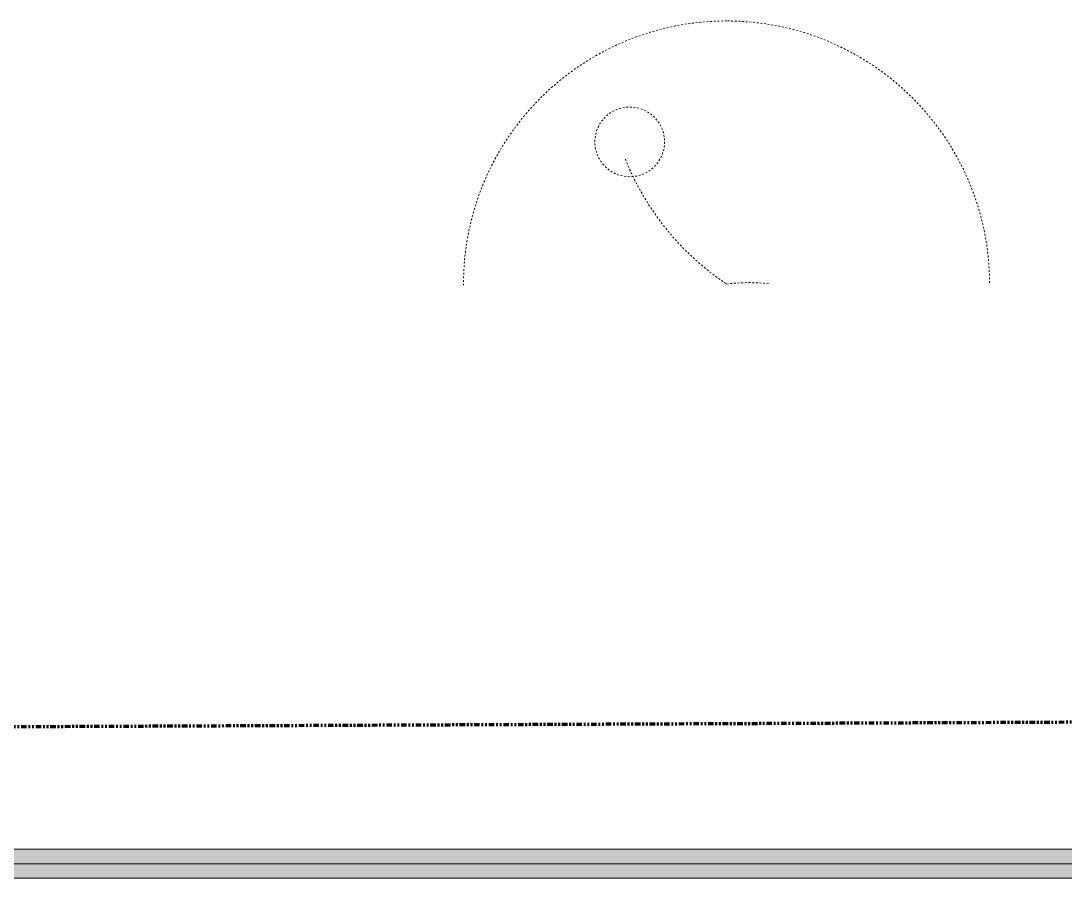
# Model space of a CAD drawing. Header units: inches. Extents: x 9391 to 11530, y 1186 to 2858.
# Drawn here: x 10656.7 to 10728.1, y 2603.6 to 2662.2 of the extents above; entities that cross this region are included whole.
import ezdxf

# ---------------------------------------------------------------- set-up
doc = ezdxf.new("R2010")
doc.units = ezdxf.units.IN
doc.header["$MEASUREMENT"] = 0
doc.linetypes.add('Dash', pattern=[0.25, 0.125, -0.125])
doc.linetypes.add('Double Dash 3_8_', pattern=[1, 0.375, -0.125, 0.125, -0.125, 0.125, -0.125])
for name, color, linetype, lineweight in [('A-DETL-GENF-2', 253, 'Continuous', 9), ('A-DETL-GENF-HDLN', 1, 'Dash', 9), ('A-FLOR-HRAL', 11, 'Continuous', 9), ('C-PROP-LINE', 91, 'Double Dash 3_8_', 211)]:
    doc.layers.add(name, color=color, linetype=linetype, lineweight=lineweight)

# ---------------------------------------------------------------- blocks, each defined once
blk = doc.blocks.new('lupin 26755 - lupin 26755-V151-FLOOR PLAN - ROOF')
at = {"layer": 'A-DETL-GENF-HDLN'}
blk.add_circle((9.724, 6.624), 2.385, dxfattribs=at)
for centre, radius, start, end in [((0, 0), 18, 360, 90.25125), ((15.364, -10.234), 18.46, 111.6663, 146.3337), ((-12.131, -1.52), 12.226, 353.62499, 7.1395), ((0, 0), 18, 270.2512, 360)]:
    blk.add_arc(centre, radius, start, end, dxfattribs=at)
blk = doc.blocks.new('Railing - Railing-1679211-FLOOR PLAN - ROOF')
at = {"layer": 'A-FLOR-HRAL'}
blk.add_hatch(color=256, dxfattribs=at).paths.add_polyline_path([(-2604.579, 11250.367), (-2604.579, 11314.311), (-2605.564, 11315.248), (-2605.545, 11294.054), (-2605.563, 11288.435), (-2605.564, 11246.879), (-2605.539, 10123.782), (-2604.579, 10123.782), (-2604.579, 11249.204)], flags=0)
h = blk.add_hatch(color=256, dxfattribs=at)
h.paths.add_polyline_path([(-2604.579, 10402.812), (-2604.579, 10402.812), (-2604.21, 10401.728)], flags=0)
h.paths.add_polyline_path([(-2603.595, 11291.059), (-2603.615, 11308.017), (-2603.62, 11313.352), (-2604.579, 11314.311), (-2604.579, 10123.782), (-2603.595, 10123.782), (-2603.602, 10142.954), (-2603.595, 10153.858), (-2603.595, 11290.745)], flags=0)
h.paths.add_polyline_path([(-2603.633, 10150.709), (-2603.633, 10150.709), (-2603.633, 10151.674)], flags=0)
h.paths.add_polyline_path([(-2603.883, 10291.2), (-2603.883, 10291.2), (-2603.883, 10291.35)], flags=0)
h.paths.add_polyline_path([(-2603.883, 10295.851), (-2603.884, 10295.851), (-2604.195, 10295.851)], flags=0)
h.paths.add_polyline_path([(-2604.203, 11209.375), (-2604.203, 11209.375), (-2604.203, 11209.675)], flags=0)
h.paths.add_polyline_path([(-2604.203, 10298.061), (-2604.203, 10298.061), (-2604.203, 10298.176)], flags=0)
h.paths.add_polyline_path([(-2604.203, 10223.769), (-2604.203, 10223.768), (-2604.203, 10224.546)], flags=0)
h.paths.add_polyline_path([(-2604.203, 10223.468), (-2604.203, 10223.468), (-2604.203, 10223.768)], flags=0)
h.paths.add_polyline_path([(-2604.203, 10800.432), (-2604.203, 10800.431), (-2604.203, 10801.522)], flags=0)
h.paths.add_polyline_path([(-2604.203, 11005.054), (-2604.203, 11005.053), (-2604.203, 11006.144)], flags=0)
h.paths.add_polyline_path([(-2604.203, 11060.86), (-2604.203, 11060.859), (-2604.203, 11061.95)], flags=0)
h.paths.add_polyline_path([(-2604.203, 11098.064), (-2604.203, 11098.063), (-2604.203, 11099.154)], flags=0)
h.paths.add_polyline_path([(-2604.203, 10465.595), (-2604.203, 10465.594), (-2604.203, 10466.685)], flags=0)
h.paths.add_polyline_path([(-2604.203, 10186.565), (-2604.203, 10186.564), (-2604.203, 10187.655)], flags=0)
for p, q in [((-2605.564, 11315.296), (-2605.564, 10123.782)), ((-2604.579, 10123.782), (-2604.579, 11314.311)), ((-2603.595, 10123.782), (-2603.595, 11313.327))]:
    blk.add_line(p, q, dxfattribs=at)
blk = doc.blocks.new('Family - ___-1646256-FLOOR PLAN - ROOF')
at = {"layer": 'C-PROP-LINE'}
blk.add_line((-2608.445, 9390.686), (-2616.713, 11287.658), dxfattribs=at)

msp = doc.modelspace()

# ---------------------------------------------------------------- block references
at = {"layer": 'A-DETL-GENF-2', "rotation": 90.00000000000124}
msp.add_blockref('lupin 26755 - lupin 26755-V151-FLOOR PLAN - ROOF', (10704.941, 2644.232), dxfattribs=at)
at = {"layer": 'A-FLOR-HRAL', "rotation": 270.0000000000005}
msp.add_blockref('Railing - Railing-1679211-FLOOR PLAN - ROOF', (0, 0), dxfattribs=at)
at = {"layer": 'C-PROP-LINE', "rotation": 270.0000000000005}
msp.add_blockref('Family - ___-1646256-FLOOR PLAN - ROOF', (0, 0), dxfattribs=at)

doc.saveas('drawing.dxf')
